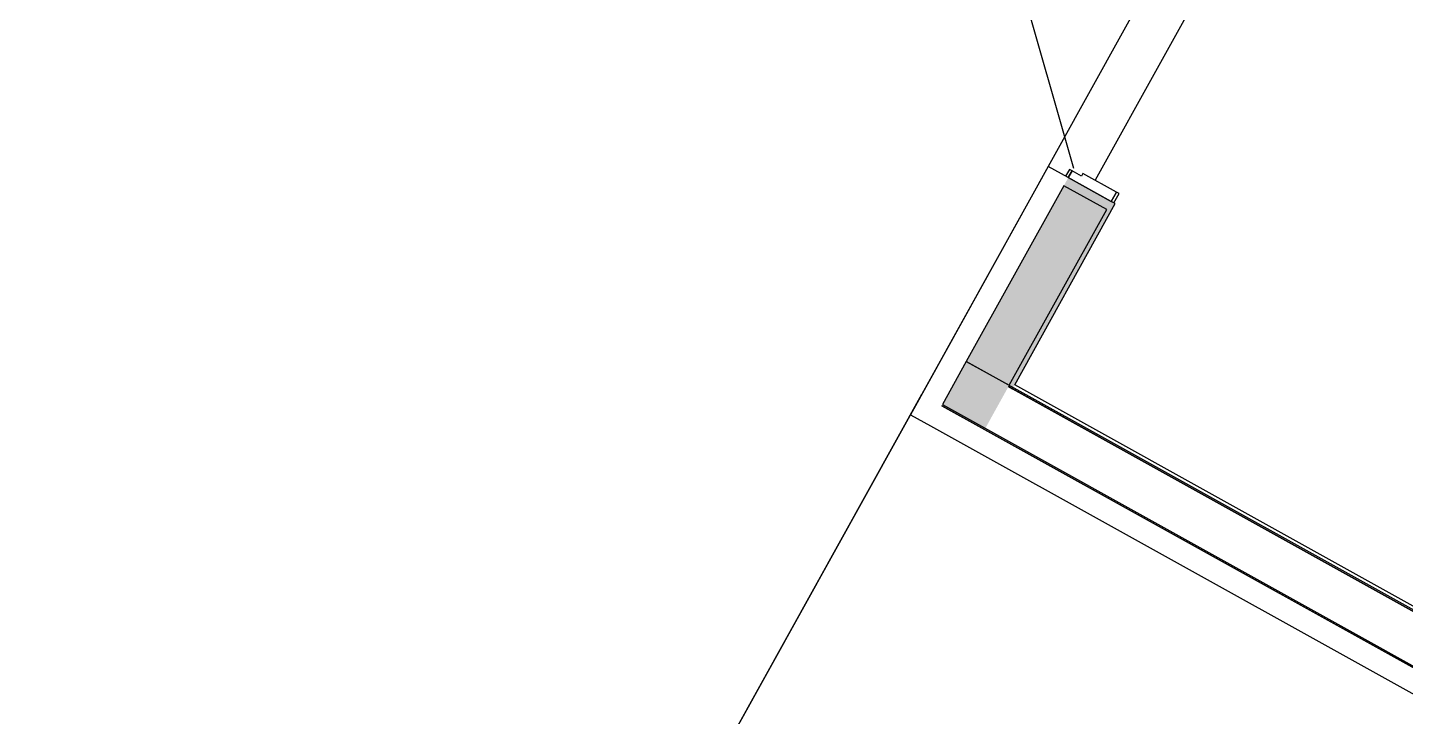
# Model space of a CAD drawing. Header units: metres. Extents: x 2.3 to 42.8, y 0.9 to 31.9.
# Drawn here: x 23.03 to 24.798, y 16.359 to 17.242 of the extents above; entities that cross this region are included whole.
import ezdxf

# ---------------------------------------------------------------- set-up
doc = ezdxf.new("R2010")
doc.units = ezdxf.units.M
for name, color, linetype in [('ARREDI', 9, 'Continuous'), ('PARETI_STRUTTURE', 7, 'Continuous'), ('PILASTRI_SETTI', 8, 'Continuous')]:
    doc.layers.add(name, color=color, linetype=linetype)

msp = doc.modelspace()

# ---------------------------------------------------------------- linework, layer by layer
at = {"layer": 'ARREDI'}
for points in [[(24.2345, 16.8142), (24.2896, 16.7836), (24.4147, 17.0091), (24.3597, 17.0396)], [(24.2345, 16.8142), (24.2039, 16.7591), (24.9647, 16.3367), (24.9952, 16.3918)]]:
    msp.add_lwpolyline(points, close=True, dxfattribs=at)
at = {"layer": 'PARETI_STRUTTURE'}
for points in [[(26.1248, 11.7238), (22.4937, 13.7399), (25.3861, 18.949)], [(24.5378, 17.3686), (24.5344, 17.3705), (24.5296, 17.3619), (24.2267, 17.5301), (24.2343, 17.5439), (24.3721, 17.062)], [(24.5717, 17.3566), (24.3997, 17.0468)], [(24.3396, 17.0643), (24.1628, 16.7459), (24.1886, 16.7316)], [(24.3654, 17.05), (24.3396, 17.0643)], [(24.3654, 17.05), (24.3702, 17.0586), (24.3668, 17.0605), (24.362, 17.0519)], [(24.4205, 17.0194), (24.3654, 17.05)], [(24.4272, 17.0315), (24.4205, 17.0194)], [(24.4239, 17.0175), (24.4306, 17.0295), (24.4272, 17.0315)], [(24.2966, 16.7842), (24.4257, 17.0166), (24.4205, 17.0194)], [(24.9943, 16.3901), (24.2886, 16.7819)], [(24.2886, 16.7819), (24.2938, 16.779)], [(24.992, 16.3981), (24.2966, 16.7842)], [(24.1771, 16.7717), (22.4937, 13.7399)], [(24.2938, 16.779), (24.9943, 16.3901), (24.9972, 16.3952)], [(24.203, 16.7574), (24.258, 16.7268)], [(25.0188, 16.3044), (24.203, 16.7574)], [(24.1886, 16.7316), (25.0303, 16.2643), (25.0446, 16.2901)], [(24.258, 16.7268), (25.0188, 16.3044), (25.0494, 16.3595)]]:
    msp.add_lwpolyline(points, dxfattribs=at)
for points in [[(24.4205, 17.0194), (24.4272, 17.0315), (24.3842, 17.0554), (24.3822, 17.0519), (24.3702, 17.0586), (24.3654, 17.05)], [(24.2345, 16.8142), (24.2896, 16.7836), (24.4147, 17.0091), (24.3597, 17.0396)], [(24.2345, 16.8142), (24.2039, 16.7591), (24.9647, 16.3367), (24.9952, 16.3918)]]:
    msp.add_lwpolyline(points, close=True, dxfattribs=at)
at = {"layer": 'PILASTRI_SETTI'}
for points in [[(24.258, 16.7268), (24.4205, 17.0194), (24.2029, 16.7574), (24.3654, 17.05)], [(24.2896, 16.7836), (24.4148, 17.0091), (24.2345, 16.8142), (24.3597, 17.0396)], [(24.2938, 16.779), (24.4257, 17.0166), (24.2886, 16.7819), (24.4205, 17.0194)]]:
    msp.add_solid(points, dxfattribs=at)

doc.saveas('drawing.dxf')
